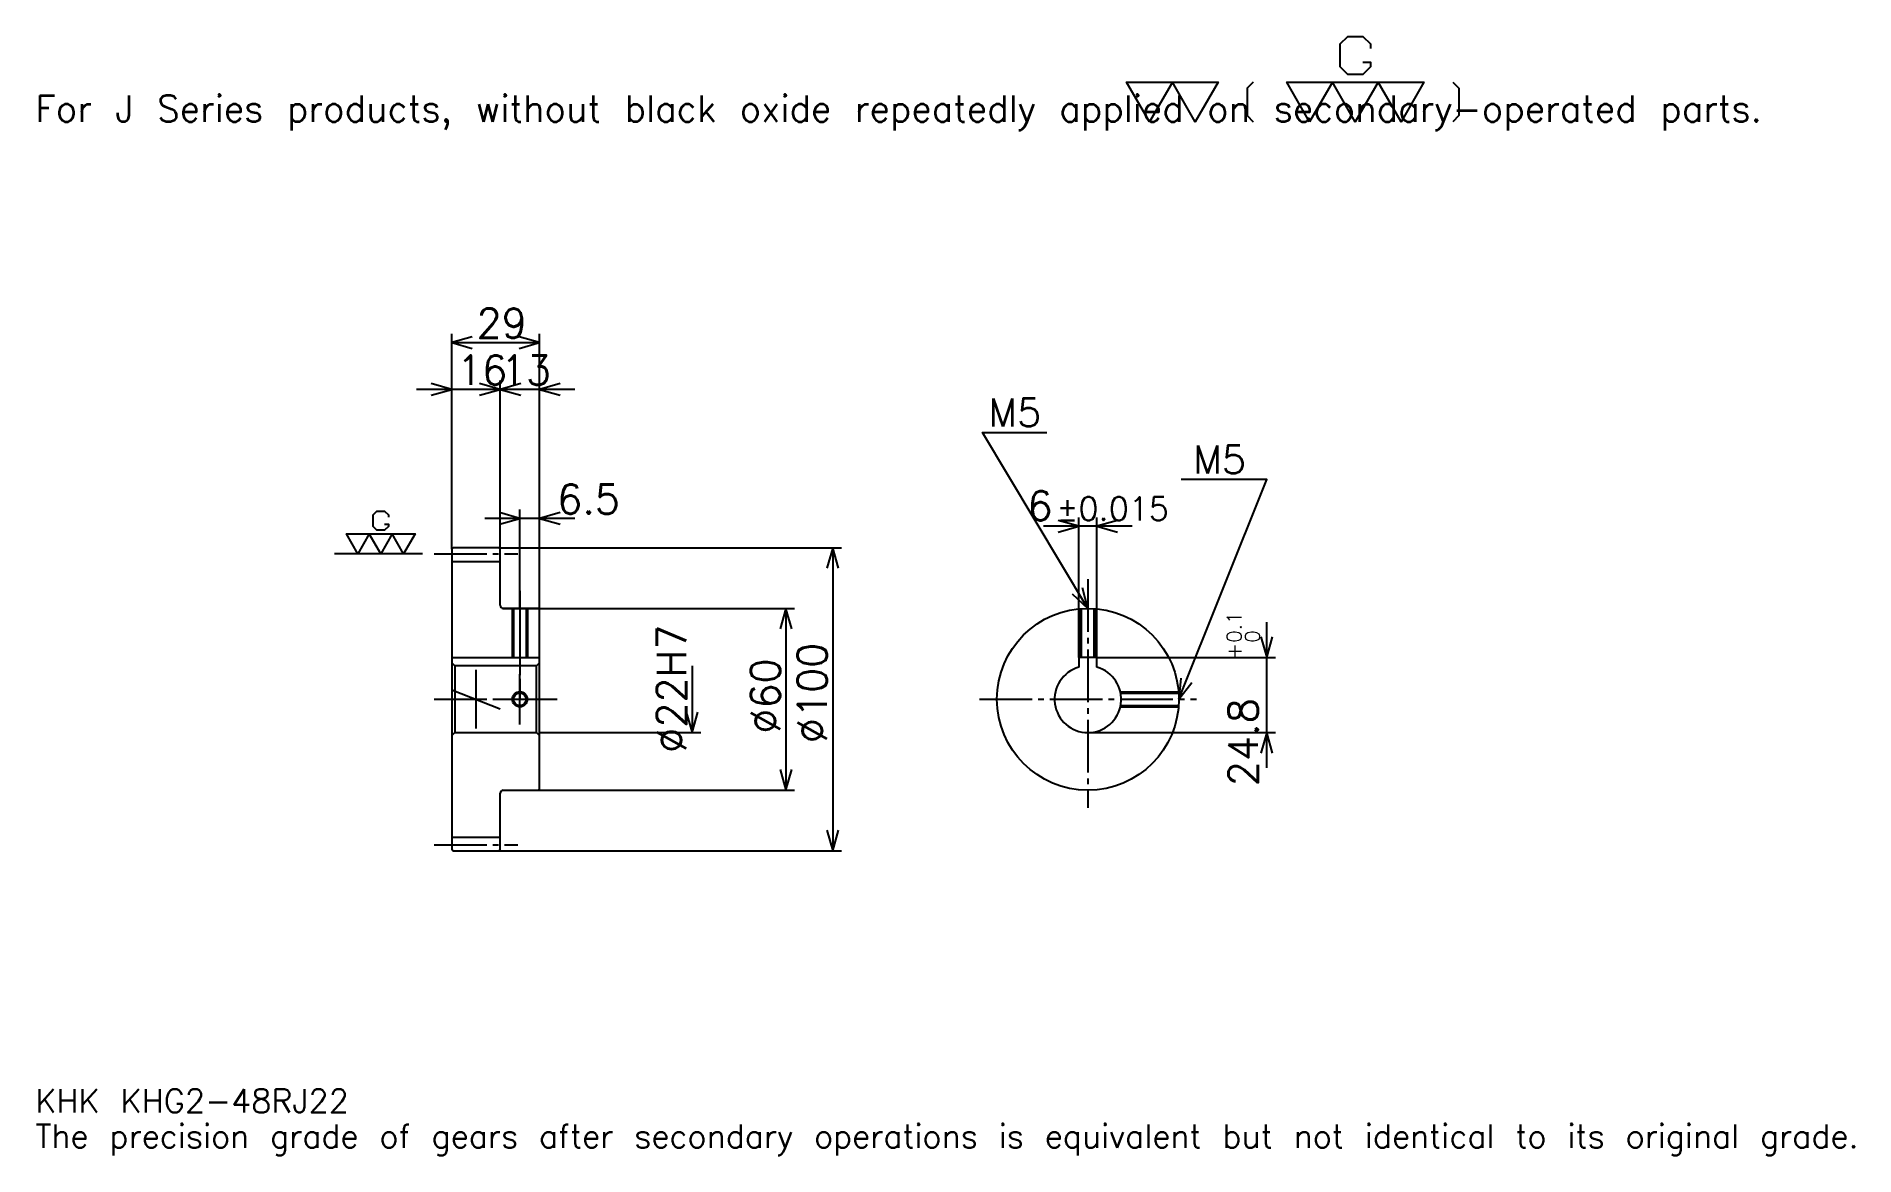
# Model space of a CAD drawing. Extents: x 20 to 620, y 7 to 376.
import ezdxf

# ---------------------------------------------------------------- set-up
doc = ezdxf.new("R2010")
doc.units = 0
doc.linetypes.add('DASHDOT', pattern=[23.217392, 17.413043, -1.934783, 1.934783, -1.934783])
doc.layers.get('0').update_dxf_attribs({"linetype": 'CONTINUOUS'})
doc.layers.add('DASHDOT', color=6, linetype='DASHDOT')
doc.styles.add('KANJI', font='TXT', dxfattribs={"bigfont": 'BIGFONT'})

msp = doc.modelspace()

# ---------------------------------------------------------------- linework, layer by layer
at = {"color": 5}
for p, q in [((156.717407, 207.684784), (156.717407, 278.304352)), ((185.717407, 207.684784), (185.717407, 278.304352)), ((156.717407, 275.402161), (185.717407, 275.402161)), ((184.326111, 259.92392), (145.108704, 259.92392)), ((197.326111, 259.92392), (161.108719, 259.92392)), ((172.717407, 207.684784), (172.717407, 262.826111)), ((197.326111, 217.358704), (167.608704, 217.358704)), ((179.217407, 207.684784), (179.217407, 220.260864)), ((363.630432, 171.484787), (363.630432, 217.67392)), ((369.630432, 171.484787), (369.630432, 217.67392)), ((381.239136, 214.771744), (352.021759, 214.771744)), ((156.717407, 207.184784), (156.717407, 207.684784)), ((172.217407, 207.684784), (185.717407, 207.684784)), ((172.717407, 207.184784), (172.717407, 207.684784)), ((179.217407, 187.684784), (179.217407, 207.684784)), ((179.217407, 187.684784), (179.217407, 207.684784)), ((185.717407, 207.684784), (285.358704, 207.684784)), ((185.717407, 187.184784), (185.717407, 207.684784)), ((282.456543, 207.684784), (282.456543, 107.684784)), ((173.717407, 187.684784), (185.717407, 187.684784)), ((185.717407, 187.684784), (269.880463, 187.684784)), ((266.978271, 187.684784), (266.978271, 127.684784)), ((425.652191, 135.076096), (425.652191, 183.093475)), ((236.021759, 168.684784), (236.021759, 146.684784)), ((369.630432, 171.484787), (428.554352, 171.484787)), ((185.717407, 146.684784), (238.923935, 146.684784)), ((366.630432, 146.684784), (428.554352, 146.684784)), ((173.717407, 127.684784), (185.717407, 127.684784)), ((185.717407, 127.684784), (269.880463, 127.684784)), ((172.217407, 107.684784), (185.717407, 107.684784)), ((185.717407, 107.684784), (285.358704, 107.684784))]:
    msp.add_line(p, q, dxfattribs=at)
at = {"color": 7}
for p, q in [((147.043488, 205.684784), (118.021759, 205.684784)), ((164.717407, 167.358704), (164.717407, 148.010864))]:
    msp.add_line(p, q, dxfattribs=at)
at = {"color": 4}
for p, q in [((156.717407, 203.184784), (172.717407, 203.184784)), ((156.717407, 171.484787), (185.717407, 171.484787)), ((157.717407, 168.684784), (157.717407, 146.684784)), ((184.717407, 168.684784), (185.717407, 169.684784)), ((184.717407, 146.684784), (185.717407, 145.684784)), ((156.717407, 112.184784), (172.717407, 112.184784))]:
    msp.add_line(p, q, dxfattribs=at)
at = {"color": 7}
for points in [[(457.382599, 367.879547), (459.897827, 367.879547), (459.897827, 366.370422), (457.382599, 363.855225), (452.352173, 363.855225), (449.836945, 366.370422), (449.836945, 373.916077), (452.352173, 376.431305), (457.382599, 376.431305), (459.897827, 373.916077), (459.897827, 372.406952)], [(386.956512, 348.260864), (379.410858, 361.339996), (409.593475, 361.339996), (402.047821, 348.260864), (394.502167, 361.339996), (386.956512, 348.260864)], [(421.163452, 361.339996), (419.151306, 359.32782), (419.151306, 350.273041), (421.163452, 348.260864)], [(439.776062, 348.260864), (432.230438, 361.339996), (477.504333, 361.339996), (469.958679, 348.260864), (462.413025, 361.339996), (454.867371, 348.260864), (447.321716, 361.339996), (439.776062, 348.260864)], [(487.062164, 361.339996), (489.074341, 359.32782), (489.074341, 350.273041), (487.062164, 348.260864)], [(134.564148, 215.494141), (135.821747, 215.494141), (135.821747, 214.739563), (134.564148, 213.481964), (132.048935, 213.481964), (130.791321, 214.739563), (130.791321, 218.51239), (132.048935, 219.770004), (134.564148, 219.770004), (135.821747, 218.51239), (135.821747, 217.757828)], [(125.760887, 205.684784), (121.98806, 212.22435), (144.625015, 212.22435), (140.852188, 205.684784), (137.079361, 212.22435), (133.306534, 205.684784), (129.533707, 212.22435), (125.760887, 205.684784)]]:
    msp.add_lwpolyline(points, dxfattribs=at)
at = {"color": 5}
for points in [[(163.489151, 277.336975), (156.717407, 275.402161), (163.489151, 273.467407)], [(178.945663, 273.467407), (185.717407, 275.402161), (178.945663, 277.336975)], [(149.945663, 257.989136), (156.717407, 259.92392), (149.945663, 261.858704)], [(165.945663, 257.989136), (172.717407, 259.92392), (165.945663, 261.858704)], [(179.489151, 261.858704), (172.717407, 259.92392), (179.489151, 257.989136)], [(192.489151, 261.858704), (185.717407, 259.92392), (192.489151, 257.989136)], [(366.630432, 187.684784), (331.804382, 245.728271), (353.086975, 245.728271)], [(396.630432, 157.684784), (425.652191, 230.25), (397.404358, 230.25)], [(172.445663, 215.42392), (179.217407, 217.358704), (172.445663, 219.293488)], [(192.489151, 219.293488), (185.717407, 217.358704), (192.489151, 215.42392)], [(356.858704, 212.83696), (363.630432, 214.771744), (356.858704, 216.706528)], [(376.402191, 216.706528), (369.630432, 214.771744), (376.402191, 212.83696)], [(284.391327, 200.91304), (282.456543, 207.684784), (280.521759, 200.91304)], [(361.487366, 192.496063), (366.630432, 187.684784), (364.805481, 194.486938)], [(268.913055, 180.91304), (266.978271, 187.684784), (265.043488, 180.91304)], [(423.717407, 178.256531), (425.652191, 171.484787), (427.586975, 178.256531)], [(397.348633, 164.690781), (396.630432, 157.684784), (400.941528, 163.253845)], [(234.086975, 153.456528), (236.021759, 146.684784), (237.956543, 153.456528)], [(427.586975, 139.91304), (425.652191, 146.684784), (423.717407, 139.91304)], [(265.043488, 134.456528), (266.978271, 127.684784), (268.913055, 134.456528)], [(280.521759, 114.456528), (282.456543, 107.684784), (284.391327, 114.456528)]]:
    msp.add_lwpolyline(points, dxfattribs=at)
at = {"color": 4}
for points in [[(172.717407, 188.684784), (172.717407, 207.184784), (172.217407, 207.684784), (157.217407, 207.684784), (156.717407, 207.184784), (156.717407, 145.684784)], [(173.717407, 127.684784), (185.217407, 127.684784), (185.717407, 128.184784), (185.717407, 187.184784), (185.217407, 187.684784), (173.717407, 187.684784)], [(176.717407, 187.684784), (176.717407, 171.484787)], [(177.152405, 187.684784), (177.152405, 171.484787)], [(181.28241, 187.684784), (181.28241, 171.484787)], [(181.717407, 187.684784), (181.717407, 171.484787)], [(364.130432, 171.484787), (364.130432, 187.580444)], [(364.56543, 171.484787), (364.56543, 187.613632)], [(368.695435, 171.484787), (368.695435, 187.613632)], [(369.130432, 171.484787), (369.130432, 187.580444)], [(156.717407, 145.684784), (157.717407, 146.684784), (184.717407, 146.684784), (184.717407, 168.684784), (157.717407, 168.684784), (156.717407, 169.684784)], [(369.630432, 168.267792), (369.630432, 171.484787), (363.630432, 171.484787), (363.630432, 168.267792)], [(377.34259, 160.184784), (396.526093, 160.184784)], [(377.434875, 159.749786), (396.559296, 159.749786)], [(377.34259, 155.184784), (396.526093, 155.184784)], [(377.434875, 155.619781), (396.559296, 155.619781)], [(156.717407, 145.684784), (156.717407, 108.184784), (157.217407, 107.684784), (172.217407, 107.684784), (172.717407, 108.184784), (172.717407, 126.684784)]]:
    msp.add_lwpolyline(points, dxfattribs=at)
for centre, radius in [((366.630432, 157.684784), 30), ((179.217407, 157.684784), 2.065)]:
    msp.add_circle(centre, radius, dxfattribs=at)
at = {"color": 7}
msp.add_circle((179.217407, 157.684784), 2.5, dxfattribs=at)
at = {"color": 4}
for centre, radius, start, end in [((173.717407, 188.684784), 1, 180, 270), ((366.630432, 157.684784), 11, 105.826620886, 74.173379114), ((173.717407, 126.684784), 1, 90, 180)]:
    msp.add_arc(centre, radius, start, end, dxfattribs=at)
at = {"layer": 'DASHDOT', "color": 7}
for p, q in [((150.913055, 205.684784), (178.521759, 205.684784)), ((366.630432, 197.358704), (366.630432, 121.880432)), ((179.217407, 187.684784), (179.217407, 157.684784)), ((150.913055, 157.684784), (191.521759, 157.684784)), ((156.717407, 160.836075), (172.717407, 154.533493)), ((330.826111, 157.684784), (402.434814, 157.684784)), ((150.913055, 109.684784), (178.521759, 109.684784))]:
    msp.add_line(p, q, dxfattribs=at)
for points in [[(179.217407, 193.489136), (179.217407, 165.680435)], [(179.217407, 149.380432), (179.217407, 165.989136)], [(170.913055, 157.684784), (187.521759, 157.684784)]]:
    msp.add_lwpolyline(points, dxfattribs=at)

# ---------------------------------------------------------------- texts
at = {"color": 7, "style": 'KANJI'}
for s, height, p in [('For J Series products, without black oxide repeatedly applied on secondary-operated parts.', 8.706522, (19.347826, 348.260864)), ('29', 9.673913, (164.929367, 276.950012)), ('16', 9.673913, (158.429367, 261.471741)), ('13', 9.673913, (172.929367, 261.471741)), ('M5', 9.286957, (333.739136, 247.663055)), ('M5', 9.286957, (401.273926, 232.184784)), ('6.5', 9.673913, (191.521759, 218.906525)), ('6', 9.673913, (346.66156, 216.706528)), ('%%p0.015', 7.73913, (356.237549, 216.706528)), ('KHK KHG2-48RJ22', 7.73913, (19.347826, 21.282608)), ('The precision grade of gears after secondary operations is equivalent but not identical to its original grade.', 7.73913, (19.347826, 9.673913))]:
    msp.add_text(s, height=height, dxfattribs=at).set_placement(p)
for s, height, p in [('%%c22H7', 9.673913, (234.086975, 140.029892)), ('0.1', 4.836957, (417.332642, 176.310913)), ('%%c100', 9.673913, (280.521759, 143.17392)), ('+', 4.836957, (417.332642, 170.893524)), ('0', 4.836957, (423.330444, 176.310913)), ('%%c60', 9.673913, (265.043488, 146.317932)), ('24.8', 9.673913, (422.750031, 129.020996))]:
    msp.add_text(s, height=height, rotation=90, dxfattribs=at).set_placement(p)

doc.saveas('drawing.dxf')
